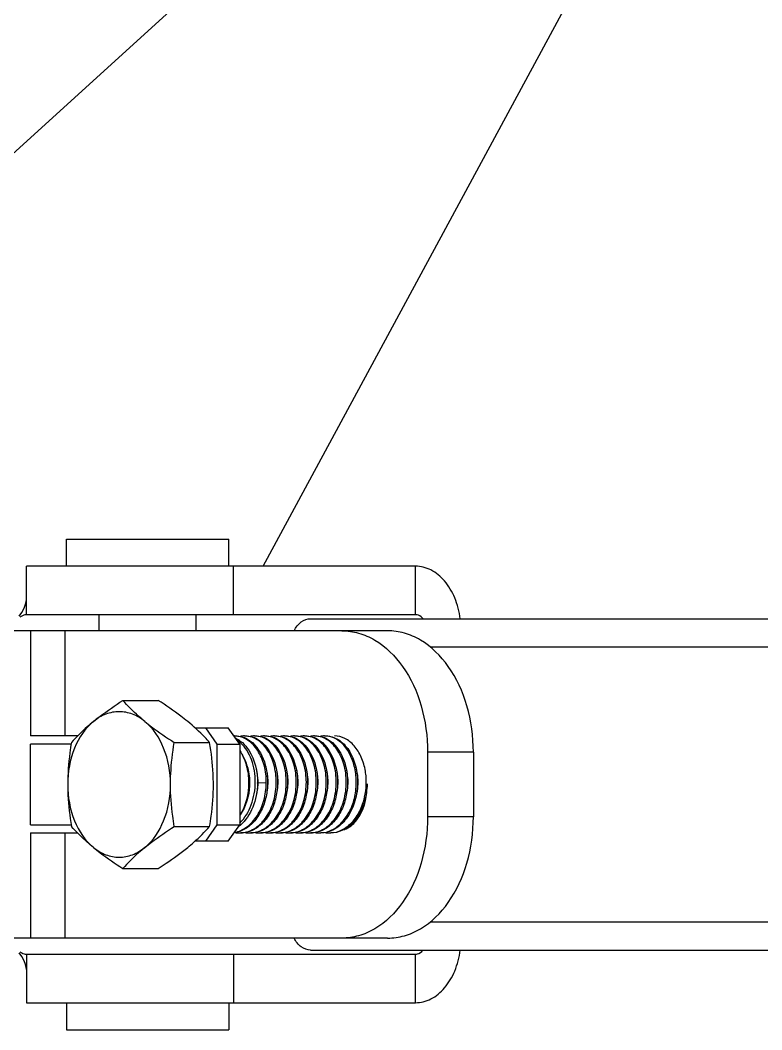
# Model space of a CAD drawing. Extents: x 1725261 to 1937680, y 860327 to 1571294.
# Drawn here: x 1829142 to 1829959, y 1227966 to 1229078 of the extents above; entities that cross this region are included whole.
import ezdxf

# ---------------------------------------------------------------- set-up
doc = ezdxf.new("R2010")
doc.units = 0
doc.header["$LTSCALE"] = 1000
doc.header["$MEASUREMENT"] = 0
doc.layers.add('W_DIM', color=4, linetype='Continuous')
doc.styles.get("Standard").update_dxf_attribs({"font": 'gbenor.shx', "bigfont": 'gbcbig.shx'})
doc.dimstyles.get("Standard").update_dxf_attribs({"dimtxt": 0.18, "dimasz": 0.18, "dimexe": 0.18, "dimexo": 0.0625, "dimgap": 0.09, "dimtad": 0, "dimtih": 1, "dimtoh": 1, "dimdec": 4, "dimzin": 0, "dimdsep": 46, "dimtxsty": 'Standard', "dimcen": 0.09, "dimadec": 0, "dimazin": 0, "dimtfac": 1, "dimtdec": 4, "dimtofl": 0, "dimtmove": 0, "dimatfit": 3, "dimfxl": 0, "dimtolj": 1, "dimtzin": 0, "dimarcsym": 0})

msp = doc.modelspace()

# ---------------------------------------------------------------- linework, layer by layer
at = {"linetype": 'Continuous'}
for p, q in [((1829193.2, 1228476.7), (1829193.2, 1228506.5)), ((1829371.9, 1228476.7), (1829371.9, 1228506.5)), ((1829149.1, 1228423.3), (1829149.1, 1228476.7)), ((1829577.4, 1228476.7), (1829149.1, 1228476.7)), ((1829376.9, 1228423.3), (1829376.9, 1228476.7)), ((1829577.4, 1228423.3), (1829577.4, 1228476.7)), ((1829577.4, 1228423.3), (1829149.1, 1228423.3)), ((1829229.2, 1228405.6), (1829229.2, 1228423.3)), ((1829335.9, 1228405.6), (1829335.9, 1228423.3)), ((1829461.9, 1228418.9), (1832413.3, 1228418.9)), ((1829496.5, 1228405.6), (1829088.5, 1228405.6)), ((1829153.5, 1228405.6), (1829153.5, 1228289.9)), ((1829191.3, 1228405.6), (1829191.3, 1228289.9)), ((1829546.8, 1228405.6), (1829496.5, 1228405.6)), ((1829593.9, 1228387.8), (1832103.2, 1228387.8)), ((1829255.2, 1228329), (1829294.2, 1228329)), ((1829334.8, 1228298.8), (1829371.3, 1228298.8)), ((1829346.2, 1228298.8), (1829358.8, 1228281)), ((1829383.9, 1228281), (1829371.3, 1228298.8)), ((1829205.3, 1228289.9), (1829153.5, 1228289.9)), ((1829153.6, 1228192), (1829153.6, 1228281)), ((1829198.3, 1228281), (1829153.6, 1228281)), ((1829311.8, 1228282.7), (1829350.8, 1228282.7)), ((1829358.8, 1228281), (1829358.8, 1228192)), ((1829358.8, 1228281), (1829383.9, 1228281)), ((1829383.9, 1228281), (1829383.9, 1228192)), ((1829590.8, 1228272.1), (1829590.8, 1228200.9)), ((1829641.2, 1228272.1), (1829590.8, 1228272.1)), ((1829641.2, 1228272.1), (1829641.2, 1228200.9)), ((1829403.8, 1228237.8), (1829403.5, 1228237.8)), ((1829413.2, 1228238.1), (1829403.8, 1228237.8)), ((1829641.2, 1228200.9), (1829590.8, 1228200.9)), ((1829153.6, 1228192), (1829198.3, 1228192)), ((1829311.8, 1228190.3), (1829350.8, 1228190.3)), ((1829358.8, 1228192), (1829346.2, 1228174.2)), ((1829358.8, 1228192), (1829383.9, 1228192)), ((1829371.3, 1228174.2), (1829383.9, 1228192)), ((1829507.4, 1228193.3), (1829507.3, 1228193.2)), ((1829153.5, 1228183.1), (1829153.5, 1228067.4)), ((1829153.5, 1228183.1), (1829205.3, 1228183.1)), ((1829191.3, 1228183.1), (1829191.3, 1228067.4)), ((1829371.3, 1228174.2), (1829334.8, 1228174.2)), ((1829255.2, 1228144), (1829294.2, 1228144)), ((1829593.9, 1228085.2), (1832103.2, 1228085.2)), ((1829496.5, 1228067.4), (1829088.5, 1228067.4)), ((1829546.8, 1228067.4), (1829496.5, 1228067.4)), ((1829461.9, 1228054.1), (1832413.3, 1228054.1)), ((1829149.1, 1228049.7), (1829149.1, 1227996.3)), ((1829149.1, 1228049.7), (1829577.4, 1228049.7)), ((1829376.9, 1228049.7), (1829376.9, 1227996.3)), ((1829577.4, 1227996.3), (1829577.4, 1228049.7)), ((1829149.1, 1227996.3), (1829577.4, 1227996.3)), ((1829193.2, 1227996.3), (1829193.2, 1227966.5)), ((1829371.9, 1227996.3), (1829371.9, 1227966.5))]:
    msp.add_line(p, q, dxfattribs=at)
for p, q in [((1829193.2, 1228506.5), (1829371.9, 1228506.5)), ((1829193.2, 1227966.5), (1829371.9, 1227966.5))]:
    msp.add_line(p, q)
for points in [[(1829141.1, 1228421.7), (1829143.9, 1228425.7), (1829146.4, 1228430.6), (1829148, 1228434.8), (1829148.8, 1228438), (1829149.1, 1228439.9), (1829149.1, 1228440.3)], [(1829149.1, 1228032.7), (1829149.1, 1228033.1), (1829148.8, 1228035), (1829148, 1228038.2), (1829146.4, 1228042.4), (1829143.9, 1228047.3), (1829141.1, 1228051.3)]]:
    msp.add_lwpolyline(points, dxfattribs=at)
for centre, radius, start, end in [((1829378.2, 1228265.7), 24.2, 90.0002, 91.1523), ((1829378.2, 1228265.6), 24.2, 86.7942, 89.9978), ((1829389.2, 1228265.3), 24.6, 90.048, 101.3296), ((1829389.2, 1228265.6), 24.2, 86.7948, 89.9978), ((1829400.2, 1228265.3), 24.6, 90.0486, 101.3889), ((1829400.2, 1228265.6), 24.2, 86.7953, 89.9977), ((1829411.2, 1228265.3), 24.6, 90.0485, 101.3698), ((1829411.2, 1228265.6), 24.2, 86.7955, 89.9977), ((1829422.2, 1228265.3), 24.6, 90.0482, 101.3466), ((1829422.2, 1228265.6), 24.2, 86.7949, 89.9977), ((1829433.2, 1228265.3), 24.6, 90.0488, 101.4019), ((1829433.2, 1228265.6), 24.2, 86.7954, 89.9977), ((1829444.2, 1228265.3), 24.6, 90.0485, 101.3836), ((1829444.2, 1228265.6), 24.2, 86.7954, 89.9977), ((1829455.2, 1228265.3), 24.6, 90.0523, 102.1493), ((1829455.2, 1228265.6), 24.2, 86.795, 89.9977), ((1829466.3, 1228265.3), 24.6, 90.0489, 101.4175), ((1829466.2, 1228265.6), 24.2, 86.7955, 89.9977), ((1829477.3, 1228265.3), 24.6, 90.0481, 101.3388), ((1829477.2, 1228265.6), 24.2, 86.795, 89.9978), ((1829450.6, 1228239.2), 72.7, 4.1257, 9.4027), ((1829448.1, 1228239), 75.2, 358.1063, 4.1306), ((1829328.3, 1228239), 75.3, 359.1399, 359.3167), ((1829340.5, 1228239), 63.2, 358.9629, 359.1986), ((1829448.6, 1228238.9), 74.7, 347.2993, 358.0279), ((1829447.9, 1228239), 75.4, 357.9987, 358.1134), ((1829449.3, 1228239), 75.3, 351.1719, 358.0614), ((1829449.4, 1228239), 75.3, 358.0532, 358.7181), ((1829374.7, 1228238.8), 62.1, 348.7877, 350.256), ((1829429.8, 1228238.7), 62, 347.8843, 350.3195), ((1829440.7, 1228238.8), 62.1, 349.0131, 350.0068), ((1829454.6, 1228237.9), 69.9, 344.0044, 344.2949), ((1829452.2, 1228238.5), 72.5, 344.3304, 351.1869), ((1829451.1, 1228232.7), 72.8, 348.6166, 355.814), ((1829358.2, 1228222), 40.1, 307.5195, 310.6239), ((1829383.7, 1228212.6), 29.5, 260.5385, 269.971), ((1829383.7, 1228212.3), 29.2, 270.0015, 272.6678), ((1829394.7, 1228212.6), 29.5, 260.5775, 269.9713), ((1829394.7, 1228212.3), 29.2, 270.0015, 272.6681), ((1829405.7, 1228212.6), 29.5, 260.4983, 269.9708), ((1829405.7, 1228212.3), 29.2, 270.0015, 272.6677), ((1829416.7, 1228212.6), 29.5, 260.3354, 269.9695), ((1829416.7, 1228212.3), 29.2, 270.0015, 272.668), ((1829427.7, 1228212.6), 29.5, 260.555, 269.9711), ((1829427.7, 1228212.3), 29.2, 270.0015, 272.6678), ((1829438.7, 1228212.6), 29.5, 260.5143, 269.9708), ((1829438.7, 1228212.3), 29.2, 270.0015, 272.6677), ((1829449.7, 1228212.6), 29.5, 260.5593, 269.9712), ((1829449.7, 1228212.3), 29.2, 270.0015, 272.668), ((1829460.7, 1228212.6), 29.5, 260.4778, 269.9708), ((1829460.7, 1228212.3), 29.2, 270.0015, 272.6677), ((1829471.8, 1228212.6), 29.5, 260.5247, 269.9709), ((1829471.7, 1228212.3), 29.2, 270.0015, 272.6677), ((1829482.8, 1228212.6), 29.5, 260.5751, 269.9713), ((1829482.7, 1228212.3), 29.2, 270.0015, 272.6681)]:
    msp.add_arc(centre, radius, start, end, dxfattribs=at)
for points, knots in [([(1829626.8, 1228418.9), (1829625.7, 1228426.8), (1829621.9, 1228441.6), (1829610.9, 1228460.5), (1829595.6, 1228473.5), (1829583.2, 1228476.7), (1829577.4, 1228476.7)], [0, 0, 0, 0, 0.287892, 0.552013, 0.786654, 1, 1, 1, 1]), ([(1829149.1, 1228423.3), (1829148.5, 1228423.3), (1829146, 1228423.1), (1829143.8, 1228421.8), (1829142.2, 1228420.7)], [0, 0, 0, 0, 0.222245, 1, 1, 1, 1]), ([(1829443.8, 1228405.6), (1829445.7, 1228409.4), (1829450.4, 1228415.9), (1829458.3, 1228418.9), (1829461.9, 1228418.9)], [0, 0, 0, 0, 0.538137, 1, 1, 1, 1]), ([(1829585.6, 1228419), (1829585.1, 1228419.7), (1829582.9, 1228422), (1829579.7, 1228423.3), (1829577.4, 1228423.3)], [0, 0, 0, 0, 0.274002, 1, 1, 1, 1]), ([(1829496.5, 1228405.6), (1829502.7, 1228405.6), (1829515.3, 1228403.8), (1829540, 1228393), (1829566.7, 1228366.3), (1829586.3, 1228322.6), (1829590.8, 1228289.3), (1829590.8, 1228272.1)], [0, 0, 0, 0, 0.103597, 0.210948, 0.445697, 0.712571, 1, 1, 1, 1]), ([(1829641.2, 1228272.1), (1829641.2, 1228289.3), (1829636.6, 1228322.6), (1829617, 1228366.3), (1829590.3, 1228393), (1829565.7, 1228403.8), (1829553, 1228405.6), (1829546.8, 1228405.6)], [0, 0, 0, 0, 0.287429, 0.554303, 0.789052, 0.896403, 1, 1, 1, 1]), ([(1829222.8, 1228305.8), (1829225.2, 1228307.8), (1829235.7, 1228316), (1829246.7, 1228323.5), (1829255.2, 1228329)], [0, 0, 0, 0, 0.237123, 1, 1, 1, 1]), ([(1829279.4, 1228305.8), (1829277.1, 1228307.7), (1829268.6, 1228315), (1829260.6, 1228322.9), (1829255.2, 1228329)], [0, 0, 0, 0, 0.268858, 1, 1, 1, 1]), ([(1829326.6, 1228305.8), (1829324.1, 1228307.8), (1829313.7, 1228316), (1829302.7, 1228323.5), (1829294.2, 1228329)], [0, 0, 0, 0, 0.237123, 1, 1, 1, 1]), ([(1829279.4, 1228305.8), (1829275.3, 1228309.2), (1829266.4, 1228314.6), (1829251.1, 1228317.5), (1829235.8, 1228314.6), (1829226.9, 1228309.2), (1829222.8, 1228305.8)], [0, 0, 0, 0, 0.257487, 0.5, 0.742513, 1, 1, 1, 1]), ([(1829222.8, 1228305.8), (1829213.5, 1228298.3), (1829198.9, 1228275.8), (1829194.5, 1228250.1), (1829194.5, 1228236.5)], [0, 0, 0, 0, 0.468341, 1, 1, 1, 1]), ([(1829222.8, 1228305.8), (1829220.5, 1228303.9), (1829211.9, 1228296.7), (1829204, 1228288.8), (1829198.6, 1228282.7)], [0, 0, 0, 0, 0.268858, 1, 1, 1, 1]), ([(1829279.4, 1228305.8), (1829281.8, 1228303.9), (1829292.3, 1228295.7), (1829303.3, 1228288.2), (1829311.8, 1228282.7)], [0, 0, 0, 0, 0.237123, 1, 1, 1, 1]), ([(1829307.7, 1228236.5), (1829307.7, 1228250.1), (1829303.3, 1228275.8), (1829288.7, 1228298.3), (1829279.4, 1228305.8)], [0, 0, 0, 0, 0.531659, 1, 1, 1, 1]), ([(1829350.8, 1228282.7), (1829349.1, 1228284.7), (1829341.5, 1228292.9), (1829333.2, 1228300.4), (1829326.6, 1228305.8)], [0, 0, 0, 0, 0.2325, 1, 1, 1, 1]), ([(1829379.5, 1228289.9), (1829382.7, 1228289.9), (1829389.5, 1228288.5), (1829395.2, 1228284.8), (1829397.8, 1228282.5)], [0, 0, 0, 0, 0.482388, 1, 1, 1, 1]), ([(1829413.2, 1228238.1), (1829413.3, 1228244.6), (1829411.8, 1228257.3), (1829404.8, 1228273.9), (1829393.9, 1228286), (1829384.1, 1228289.6), (1829379.5, 1228289.8)], [0, 0, 0, 0, 0.291821, 0.560232, 0.794326, 1, 1, 1, 1]), ([(1829379.6, 1228287.3), (1829380.2, 1228287), (1829382.8, 1228285.7), (1829385.1, 1228283.9), (1829386.8, 1228282.5)], [0, 0, 0, 0, 0.243018, 1, 1, 1, 1]), ([(1829385, 1228183.1), (1829390.1, 1228183.4), (1829400.9, 1228186.9), (1829413.5, 1228199.3), (1829421.7, 1228216.5), (1829425, 1228236.3), (1829423.1, 1228256.1), (1829416.3, 1228273.3), (1829405.2, 1228285.8), (1829395.2, 1228289.6), (1829390.5, 1228289.8)], [0, 0, 0, 0, 0.109411, 0.23076, 0.366314, 0.510391, 0.653213, 0.784895, 0.899597, 1, 1, 1, 1]), ([(1829390.5, 1228289.9), (1829393.8, 1228289.9), (1829400.5, 1228288.5), (1829406.2, 1228284.8), (1829408.8, 1228282.5)], [0, 0, 0, 0, 0.482394, 1, 1, 1, 1]), ([(1829396, 1228183.1), (1829401.2, 1228183.4), (1829411.9, 1228186.9), (1829424.5, 1228199.3), (1829432.7, 1228216.5), (1829436.1, 1228236.3), (1829434.1, 1228256.1), (1829427.3, 1228273.3), (1829416.2, 1228285.8), (1829406.2, 1228289.6), (1829401.5, 1228289.8)], [0, 0, 0, 0, 0.109411, 0.23076, 0.366309, 0.510386, 0.653207, 0.784895, 0.899597, 1, 1, 1, 1]), ([(1829401.5, 1228289.9), (1829404.8, 1228289.9), (1829411.5, 1228288.5), (1829417.2, 1228284.8), (1829419.8, 1228282.5)], [0, 0, 0, 0, 0.48237, 1, 1, 1, 1]), ([(1829407, 1228183.1), (1829412.2, 1228183.4), (1829422.9, 1228186.9), (1829435.5, 1228199.3), (1829443.8, 1228216.5), (1829447.1, 1228236.3), (1829445.1, 1228256.1), (1829438.3, 1228273.3), (1829427.2, 1228285.8), (1829417.2, 1228289.6), (1829412.5, 1228289.8)], [0, 0, 0, 0, 0.109414, 0.230763, 0.366316, 0.510389, 0.653208, 0.784892, 0.899594, 1, 1, 1, 1]), ([(1829412.6, 1228289.9), (1829415.8, 1228289.9), (1829422.5, 1228288.5), (1829428.2, 1228284.8), (1829430.8, 1228282.5)], [0, 0, 0, 0, 0.482394, 1, 1, 1, 1]), ([(1829418, 1228183.1), (1829423.2, 1228183.4), (1829434, 1228186.9), (1829446.5, 1228199.3), (1829454.8, 1228216.5), (1829458.1, 1228236.3), (1829456.2, 1228256.1), (1829449.3, 1228273.3), (1829438.2, 1228285.8), (1829428.3, 1228289.6), (1829423.5, 1228289.8)], [0, 0, 0, 0, 0.109411, 0.230759, 0.366311, 0.510389, 0.653212, 0.784896, 0.899598, 1, 1, 1, 1]), ([(1829423.6, 1228289.9), (1829426.8, 1228289.9), (1829433.5, 1228288.5), (1829439.2, 1228284.8), (1829441.8, 1228282.5)], [0, 0, 0, 0, 0.482382, 1, 1, 1, 1]), ([(1829429.1, 1228183.1), (1829434.2, 1228183.4), (1829445, 1228186.9), (1829457.5, 1228199.3), (1829465.8, 1228216.5), (1829469.1, 1228236.3), (1829467.2, 1228256.1), (1829460.3, 1228273.3), (1829449.3, 1228285.8), (1829439.3, 1228289.6), (1829434.6, 1228289.8)], [0, 0, 0, 0, 0.109413, 0.230762, 0.36631, 0.510386, 0.653205, 0.784893, 0.899595, 1, 1, 1, 1]), ([(1829434.6, 1228289.9), (1829437.8, 1228289.9), (1829444.5, 1228288.5), (1829450.3, 1228284.8), (1829452.8, 1228282.5)], [0, 0, 0, 0, 0.482371, 1, 1, 1, 1]), ([(1829440.1, 1228183.1), (1829445.2, 1228183.4), (1829456, 1228186.9), (1829468.5, 1228199.3), (1829476.8, 1228216.5), (1829480.1, 1228236.3), (1829478.2, 1228256.1), (1829471.3, 1228273.3), (1829460.3, 1228285.8), (1829450.3, 1228289.6), (1829445.6, 1228289.8)], [0, 0, 0, 0, 0.109413, 0.230763, 0.366317, 0.51039, 0.65321, 0.784893, 0.899595, 1, 1, 1, 1]), ([(1829445.6, 1228289.9), (1829448.8, 1228289.9), (1829455.5, 1228288.5), (1829461.3, 1228284.8), (1829463.8, 1228282.5)], [0, 0, 0, 0, 0.482397, 1, 1, 1, 1]), ([(1829451.1, 1228183.1), (1829456.2, 1228183.4), (1829467, 1228186.9), (1829479.5, 1228199.3), (1829487.8, 1228216.5), (1829491.1, 1228236.3), (1829489.2, 1228256.1), (1829482.3, 1228273.3), (1829471.3, 1228285.8), (1829461.3, 1228289.6), (1829456.6, 1228289.8)], [0, 0, 0, 0, 0.10941, 0.230759, 0.36631, 0.510388, 0.653211, 0.784896, 0.899598, 1, 1, 1, 1]), ([(1829456.6, 1228289.9), (1829459.8, 1228289.9), (1829466.6, 1228288.5), (1829472.3, 1228284.8), (1829474.9, 1228282.5)], [0, 0, 0, 0, 0.482371, 1, 1, 1, 1]), ([(1829462.1, 1228183.1), (1829467.2, 1228183.4), (1829478, 1228186.9), (1829490.5, 1228199.3), (1829498.8, 1228216.5), (1829502.1, 1228236.3), (1829500.2, 1228256.1), (1829493.3, 1228273.3), (1829482.3, 1228285.8), (1829472.3, 1228289.6), (1829467.6, 1228289.8)], [0, 0, 0, 0, 0.109414, 0.230762, 0.366312, 0.510386, 0.653204, 0.784891, 0.899595, 1, 1, 1, 1]), ([(1829467.6, 1228289.9), (1829470.8, 1228289.9), (1829477.6, 1228288.5), (1829483.3, 1228284.8), (1829485.9, 1228282.5)], [0, 0, 0, 0, 0.48238, 1, 1, 1, 1]), ([(1829478.6, 1228289.9), (1829481, 1228289.9), (1829485.8, 1228289.2), (1829495.3, 1228284.8), (1829505.4, 1228274.1), (1829512.5, 1228256.6), (1829514.5, 1228236.4), (1829511.1, 1228216.2), (1829502.5, 1228198.7), (1829489.5, 1228186.3), (1829478.3, 1228183.1), (1829473.1, 1228183.1)], [0, 0, 0, 0, 0.049449, 0.100956, 0.214949, 0.346477, 0.489675, 0.634208, 0.769827, 0.890789, 1, 1, 1, 1]), ([(1829495.8, 1228282.2), (1829493.3, 1228284.4), (1829488, 1228288.1), (1829481.7, 1228289.7), (1829478.6, 1228289.8)], [0, 0, 0, 0, 0.517722, 1, 1, 1, 1]), ([(1829522.3, 1228251), (1829521.4, 1228256.4), (1829518.6, 1228266.4), (1829510.9, 1228279.1), (1829500.5, 1228287.7), (1829492.2, 1228289.9), (1829488.3, 1228289.9)], [0, 0, 0, 0, 0.291651, 0.555731, 0.788679, 1, 1, 1, 1]), ([(1829198.6, 1228282.7), (1829197.9, 1228278.9), (1829195.6, 1228263.6), (1829194.5, 1228248.1), (1829194.5, 1228236.5)], [0, 0, 0, 0, 0.248681, 1, 1, 1, 1]), ([(1829307.7, 1228236.5), (1829307.7, 1228240.4), (1829308.1, 1228255.9), (1829309.9, 1228271.3), (1829311.8, 1228282.7)], [0, 0, 0, 0, 0.251248, 1, 1, 1, 1]), ([(1829354.9, 1228236.5), (1829354.9, 1228240.4), (1829354.5, 1228255.9), (1829352.7, 1228271.3), (1829350.8, 1228282.7)], [0, 0, 0, 0, 0.251248, 1, 1, 1, 1]), ([(1829397.8, 1228282.5), (1829404.9, 1228276.2), (1829412.2, 1228261.9), (1829415.1, 1228241.6), (1829413.9, 1228225), (1829409.2, 1228209.6), (1829401.3, 1228196.5), (1829390.7, 1228187.1), (1829382.2, 1228183.9), (1829378, 1228183.4)], [0, 0, 0, 0, 0.238806, 0.375378, 0.515068, 0.651187, 0.778286, 0.893865, 1, 1, 1, 1]), ([(1829384, 1228273.8), (1829387.2, 1228268.8), (1829392.1, 1228257.3), (1829395.3, 1228232.5), (1829390.6, 1228212.9), (1829383.9, 1228202.2)], [0, 0, 0, 0, 0.237857, 0.495496, 1, 1, 1, 1]), ([(1829384, 1228193.9), (1829389.6, 1228199.5), (1829398.2, 1228214.1), (1829402.4, 1228238.9), (1829398.7, 1228263.2), (1829390.4, 1228277.2), (1829385, 1228282.1)], [0, 0, 0, 0, 0.245715, 0.512956, 0.773315, 1, 1, 1, 1]), ([(1829408.8, 1228282.5), (1829416.2, 1228275.9), (1829423.7, 1228260.8), (1829426.2, 1228239.6), (1829424.4, 1228222.5), (1829418.9, 1228206.7), (1829410, 1228193.9), (1829398.4, 1228185.2), (1829389.4, 1228183.1), (1829385, 1228183.1)], [0, 0, 0, 0, 0.241302, 0.379446, 0.520006, 0.655788, 0.781304, 0.89482, 1, 1, 1, 1]), ([(1829386.8, 1228282.5), (1829389.5, 1228280.1), (1829399.9, 1228267.6), (1829403.7, 1228250.6), (1829403.5, 1228238.1)], [0, 0, 0, 0, 0.224306, 1, 1, 1, 1]), ([(1829419.8, 1228282.5), (1829427.2, 1228275.9), (1829434.7, 1228260.8), (1829437.2, 1228239.6), (1829435.4, 1228222.5), (1829429.9, 1228206.7), (1829421, 1228193.9), (1829409.4, 1228185.2), (1829400.4, 1228183.1), (1829396, 1228183.1)], [0, 0, 0, 0, 0.241317, 0.379461, 0.520014, 0.655792, 0.781306, 0.894819, 1, 1, 1, 1]), ([(1829430.8, 1228282.5), (1829438.2, 1228275.9), (1829445.7, 1228260.8), (1829448.2, 1228239.6), (1829446.5, 1228222.5), (1829440.9, 1228206.7), (1829432, 1228193.9), (1829420.5, 1228185.2), (1829411.4, 1228183.1), (1829407.1, 1228183.1)], [0, 0, 0, 0, 0.24129, 0.379435, 0.519998, 0.655783, 0.781305, 0.89482, 1, 1, 1, 1]), ([(1829441.8, 1228282.5), (1829449.3, 1228275.9), (1829456.7, 1228260.8), (1829459.2, 1228239.6), (1829457.5, 1228222.5), (1829451.9, 1228206.7), (1829443.1, 1228193.9), (1829431.5, 1228185.2), (1829422.4, 1228183.1), (1829418.1, 1228183.1)], [0, 0, 0, 0, 0.241312, 0.379455, 0.520012, 0.655791, 0.781305, 0.89482, 1, 1, 1, 1]), ([(1829452.8, 1228282.5), (1829460.3, 1228275.9), (1829467.7, 1228260.8), (1829470.3, 1228239.6), (1829468.5, 1228222.5), (1829462.9, 1228206.7), (1829454.1, 1228193.9), (1829442.5, 1228185.2), (1829433.4, 1228183.1), (1829429.1, 1228183.1)], [0, 0, 0, 0, 0.241314, 0.379459, 0.520012, 0.655791, 0.781307, 0.89482, 1, 1, 1, 1]), ([(1829463.8, 1228282.5), (1829471.3, 1228275.9), (1829478.7, 1228260.8), (1829481.3, 1228239.6), (1829479.5, 1228222.5), (1829473.9, 1228206.7), (1829465.1, 1228193.9), (1829453.5, 1228185.2), (1829444.4, 1228183.1), (1829440.1, 1228183.1)], [0, 0, 0, 0, 0.241291, 0.379436, 0.519999, 0.655783, 0.781305, 0.89482, 1, 1, 1, 1]), ([(1829474.9, 1228282.5), (1829482.3, 1228275.9), (1829489.7, 1228260.8), (1829492.3, 1228239.6), (1829490.5, 1228222.5), (1829485, 1228206.7), (1829476.1, 1228193.9), (1829464.5, 1228185.2), (1829455.4, 1228183.1), (1829451.1, 1228183.1)], [0, 0, 0, 0, 0.241321, 0.379464, 0.520018, 0.655795, 0.781306, 0.894819, 1, 1, 1, 1]), ([(1829485.9, 1228282.5), (1829493.3, 1228275.9), (1829500.8, 1228260.8), (1829503.3, 1228239.6), (1829501.5, 1228222.5), (1829496, 1228206.7), (1829487.1, 1228193.9), (1829475.5, 1228185.2), (1829466.4, 1228183.1), (1829462.1, 1228183.1)], [0, 0, 0, 0, 0.241301, 0.379446, 0.520004, 0.655787, 0.781306, 0.894819, 1, 1, 1, 1]), ([(1829473.1, 1228183.1), (1829477.4, 1228183.3), (1829486.2, 1228185.8), (1829497.4, 1228194.7), (1829506, 1228207.6), (1829511.3, 1228223.1), (1829512.9, 1228240), (1829510.3, 1228260.9), (1829503, 1228275.7), (1829495.8, 1228282.2)], [0, 0, 0, 0, 0.105385, 0.219488, 0.34542, 0.481197, 0.621395, 0.759049, 1, 1, 1, 1]), ([(1829387.4, 1228267.3), (1829390.1, 1228262.7), (1829394, 1228252), (1829395.9, 1228229.8), (1829390.9, 1228212.4), (1829384.5, 1228203.2)], [0, 0, 0, 0, 0.239537, 0.497847, 1, 1, 1, 1]), ([(1829402.1, 1228253.3), (1829402.4, 1228252.1), (1829403.4, 1228247.1), (1829403.8, 1228241.9), (1829403.8, 1228238.1)], [0, 0, 0, 0, 0.245441, 1, 1, 1, 1]), ([(1829413.5, 1228251.6), (1829413.9, 1228249.7), (1829415.1, 1228242), (1829414.9, 1228234), (1829413.9, 1228228.2)], [0, 0, 0, 0, 0.24614, 1, 1, 1, 1]), ([(1829424.5, 1228251.7), (1829424.9, 1228249.8), (1829426.1, 1228242), (1829425.9, 1228234.1), (1829424.9, 1228228.2)], [0, 0, 0, 0, 0.246098, 1, 1, 1, 1]), ([(1829435.4, 1228252.2), (1829435.8, 1228250.2), (1829437.1, 1228242.3), (1829436.9, 1228234.2), (1829435.9, 1228228.2)], [0, 0, 0, 0, 0.245865, 1, 1, 1, 1]), ([(1829446.3, 1228252.8), (1829446.8, 1228250.6), (1829448.3, 1228241.7), (1829447.9, 1228232.5), (1829446.4, 1228225.9)], [0, 0, 0, 0, 0.245825, 1, 1, 1, 1]), ([(1829457.2, 1228253.2), (1829457.7, 1228251.2), (1829459.2, 1228242.6), (1829459, 1228233.8), (1829457.8, 1228227.4)], [0, 0, 0, 0, 0.2454, 1, 1, 1, 1]), ([(1829468.5, 1228251.8), (1829468.9, 1228249.9), (1829470.2, 1228242), (1829469.9, 1228233.9), (1829468.9, 1228228)], [0, 0, 0, 0, 0.246065, 1, 1, 1, 1]), ([(1829479.5, 1228251.6), (1829479.9, 1228249.7), (1829481.2, 1228242), (1829480.9, 1228234), (1829479.9, 1228228.2)], [0, 0, 0, 0, 0.246155, 1, 1, 1, 1]), ([(1829490.5, 1228251.8), (1829490.9, 1228249.9), (1829492.2, 1228242.1), (1829491.9, 1228234.1), (1829491, 1228228.3)], [0, 0, 0, 0, 0.246058, 1, 1, 1, 1]), ([(1829501.4, 1228252.4), (1829501.8, 1228250.4), (1829503.2, 1228242.4), (1829503, 1228234), (1829501.9, 1228228)], [0, 0, 0, 0, 0.245788, 1, 1, 1, 1]), ([(1829512.3, 1228252.8), (1829512.8, 1228250.8), (1829514.3, 1228242.2), (1829514, 1228233.3), (1829512.7, 1228226.9)], [0, 0, 0, 0, 0.245648, 1, 1, 1, 1]), ([(1829194.5, 1228236.5), (1829194.5, 1228232.6), (1829194.8, 1228217.1), (1829196.7, 1228201.7), (1829198.6, 1228190.3)], [0, 0, 0, 0, 0.251248, 1, 1, 1, 1]), ([(1829194.5, 1228236.5), (1829194.5, 1228222.9), (1829198.9, 1228197.1), (1829213.5, 1228174.7), (1829222.8, 1228167.1)], [0, 0, 0, 0, 0.531659, 1, 1, 1, 1]), ([(1829279.4, 1228167.1), (1829288.7, 1228174.7), (1829303.3, 1228197.1), (1829307.7, 1228222.9), (1829307.7, 1228236.5)], [0, 0, 0, 0, 0.468341, 1, 1, 1, 1]), ([(1829311.8, 1228190.3), (1829311.2, 1228194.1), (1829308.9, 1228209.4), (1829307.7, 1228224.9), (1829307.7, 1228236.5)], [0, 0, 0, 0, 0.248681, 1, 1, 1, 1]), ([(1829350.8, 1228190.3), (1829351.4, 1228194.1), (1829353.7, 1228209.4), (1829354.9, 1228224.9), (1829354.9, 1228236.5)], [0, 0, 0, 0, 0.248681, 1, 1, 1, 1]), ([(1829378.1, 1228183.6), (1829383, 1228184.6), (1829392.9, 1228189.3), (1829404.1, 1228202.1), (1829411.4, 1228219), (1829413.1, 1228231.6), (1829413.2, 1228238.1)], [0, 0, 0, 0, 0.215857, 0.456017, 0.721227, 1, 1, 1, 1]), ([(1829403.5, 1228237.8), (1829403.4, 1228228.9), (1829400.2, 1228211.7), (1829390.5, 1228196.8), (1829384.4, 1228191.5)], [0, 0, 0, 0, 0.525716, 1, 1, 1, 1]), ([(1829484.1, 1228183.1), (1829488.3, 1228183.3), (1829497.1, 1228185.8), (1829508.3, 1228194.5), (1829516.8, 1228207.2), (1829520.3, 1228217.2), (1829521.5, 1228222.5)], [0, 0, 0, 0, 0.219273, 0.456424, 0.717944, 1, 1, 1, 1]), ([(1829521.8, 1228218.6), (1829521.1, 1228216.1), (1829517.9, 1228206.9), (1829512.5, 1228198.3), (1829507.4, 1228193.3)], [0, 0, 0, 0, 0.264817, 1, 1, 1, 1]), ([(1829508.2, 1228192.3), (1829509.9, 1228193.9), (1829516.5, 1228201.4), (1829520.6, 1228210.9), (1829522.5, 1228218.4)], [0, 0, 0, 0, 0.23319, 1, 1, 1, 1]), ([(1829590.8, 1228200.9), (1829590.8, 1228183.7), (1829586.3, 1228150.4), (1829566.7, 1228106.7), (1829540, 1228080), (1829515.3, 1228069.2), (1829502.7, 1228067.4), (1829496.5, 1228067.4)], [0, 0, 0, 0, 0.287429, 0.554303, 0.789052, 0.896403, 1, 1, 1, 1]), ([(1829546.8, 1228067.4), (1829553, 1228067.4), (1829565.7, 1228069.2), (1829590.3, 1228080), (1829617, 1228106.7), (1829636.6, 1228150.4), (1829641.2, 1228183.7), (1829641.2, 1228200.9)], [0, 0, 0, 0, 0.103597, 0.210948, 0.445697, 0.712571, 1, 1, 1, 1]), ([(1829222.8, 1228167.1), (1829220.5, 1228169), (1829211.9, 1228176.3), (1829204, 1228184.2), (1829198.6, 1228190.3)], [0, 0, 0, 0, 0.268858, 1, 1, 1, 1]), ([(1829279.4, 1228167.1), (1829281.8, 1228169.1), (1829292.3, 1228177.3), (1829303.3, 1228184.8), (1829311.8, 1228190.3)], [0, 0, 0, 0, 0.237123, 1, 1, 1, 1]), ([(1829326.6, 1228167.1), (1829328.9, 1228169), (1829337.4, 1228176.3), (1829345.4, 1228184.2), (1829350.8, 1228190.3)], [0, 0, 0, 0, 0.268858, 1, 1, 1, 1]), ([(1829507.3, 1228193.2), (1829504.1, 1228190.1), (1829496.9, 1228185), (1829488.3, 1228183.1), (1829484.1, 1228183.1)], [0, 0, 0, 0, 0.517736, 1, 1, 1, 1]), ([(1829498.5, 1228186.7), (1829499.4, 1228187), (1829502.8, 1228188.4), (1829506, 1228190.5), (1829508.2, 1228192.3)], [0, 0, 0, 0, 0.242775, 1, 1, 1, 1]), ([(1829222.8, 1228167.1), (1829225.2, 1228165.2), (1829235.7, 1228157), (1829246.7, 1228149.5), (1829255.2, 1228144)], [0, 0, 0, 0, 0.237123, 1, 1, 1, 1]), ([(1829222.8, 1228167.1), (1829226.9, 1228163.8), (1829235.8, 1228158.4), (1829251.1, 1228155.5), (1829266.4, 1228158.4), (1829275.3, 1228163.8), (1829279.4, 1228167.1)], [0, 0, 0, 0, 0.257487, 0.5, 0.742513, 1, 1, 1, 1]), ([(1829279.4, 1228167.1), (1829277.1, 1228165.3), (1829268.6, 1228158), (1829260.6, 1228150.1), (1829255.2, 1228144)], [0, 0, 0, 0, 0.268858, 1, 1, 1, 1]), ([(1829294.2, 1228144), (1829297.1, 1228145.9), (1829308.2, 1228153.2), (1829319, 1228161), (1829326.6, 1228167.1)], [0, 0, 0, 0, 0.261287, 1, 1, 1, 1]), ([(1829461.9, 1228054.1), (1829458.3, 1228054.1), (1829450.4, 1228057.1), (1829445.7, 1228063.6), (1829443.8, 1228067.4)], [0, 0, 0, 0, 0.461863, 1, 1, 1, 1]), ([(1829142.2, 1228052.3), (1829142.8, 1228051.9), (1829144.9, 1228050.5), (1829147.3, 1228049.7), (1829149.1, 1228049.7)], [0, 0, 0, 0, 0.289589, 1, 1, 1, 1]), ([(1829577.4, 1227996.3), (1829583.2, 1227996.3), (1829595.6, 1227999.5), (1829610.9, 1228012.5), (1829621.9, 1228031.4), (1829625.7, 1228046.2), (1829626.8, 1228054.1)], [0, 0, 0, 0, 0.213346, 0.447987, 0.712108, 1, 1, 1, 1]), ([(1829577.4, 1228049.7), (1829578.1, 1228049.7), (1829581.3, 1228050.1), (1829584.1, 1228052.1), (1829585.6, 1228054)], [0, 0, 0, 0, 0.236834, 1, 1, 1, 1])]:
    msp.add_open_spline(points, degree=3, knots=knots, dxfattribs=at)
for points in [[(1829385, 1228282.1), (1829383.8, 1228283.2), (1829382.5, 1228284.2), (1829381.1, 1228285.2)], [(1829403.8, 1228237.8), (1829403.7, 1228232.7), (1829403, 1228227.6), (1829401.6, 1228222.6)]]:
    msp.add_open_spline(points, degree=3, dxfattribs=at)

# ---------------------------------------------------------------- leaders
at = {"layer": 'W_DIM', "color": 7}
for points in [[(1829062.2, 1228865.4), (1830158, 1229860.6)], [(1829409.8, 1228476.7), (1830158, 1229860.6)]]:
    msp.add_leader(points, dimstyle='Standard', override={"dimgap": 20}, dxfattribs=at)

doc.saveas('drawing.dxf')
